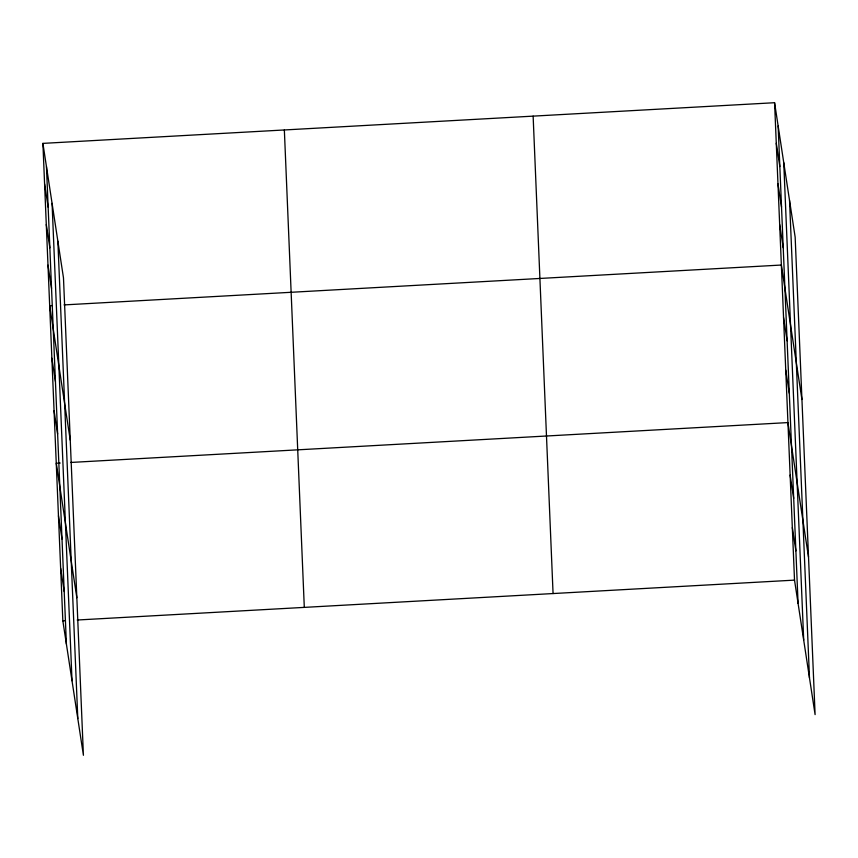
<?xml version="1.0" encoding="UTF-8"?>
<svg xmlns="http://www.w3.org/2000/svg" width="858" height="858" viewBox="0 0 858 858"><rect width="100%" height="100%" fill="white"/><g stroke="black" fill="none" stroke-linecap="round" stroke-linejoin="round"><path stroke-width="1.29" d="M42.9 143.383L63.481 277.874L83.419 755.287L62.838 620.806L42.9 143.383L774.581 102.713L795.162 237.194L815.1 714.617L794.519 580.126L774.581 102.713M52.295 305.566L49.678 305.705L70.259 440.197M64.039 304.912L781.359 265.036L801.94 399.517M60.178 463.041L56.263 463.256L76.845 597.736M70.613 462.462L787.944 422.586L808.515 557.067M62.838 620.806L65.455 620.666M77.199 620.012L794.519 580.126M776.275 143.286L779.836 166.549M777.97 183.869L781.531 207.121M779.665 224.453L783.225 247.705M783.558 317.546L787.108 340.808M785.746 370.066L789.306 393.318M790.132 475.096L793.693 498.348M792.331 527.616L795.892 550.868M44.595 183.966L48.155 207.218M46.289 224.549L49.85 247.801M47.984 265.133L51.544 288.385M51.877 358.226L55.438 381.478M54.065 410.746L57.625 433.998M58.451 515.776L62.012 539.028M60.65 568.296L64.211 591.548M789.542 200.482L809.48 677.906M783.751 162.666L803.699 640.089M778.142 125.965L798.079 603.389M533.129 116.13L553.067 593.554M284.352 129.966L304.3 607.389M57.861 241.162L77.799 718.586M52.07 203.346L72.018 680.769M46.461 166.645L66.398 644.068"/></g></svg>
